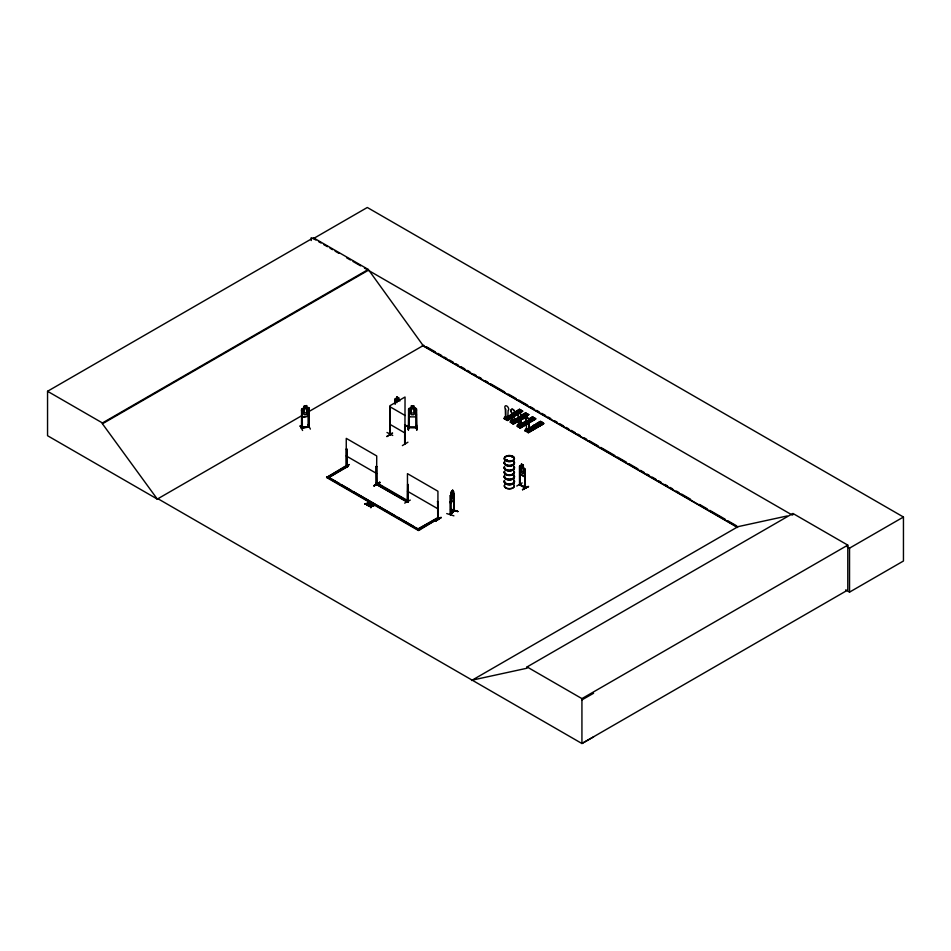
<?xml version="1.0" encoding="UTF-8"?>
<svg xmlns="http://www.w3.org/2000/svg" width="951" height="951" viewBox="0 0 951 951"><rect width="100%" height="100%" fill="white"/><g stroke="black" fill="none" stroke-linecap="round" stroke-linejoin="round"><path stroke-width="1.43" d="M450.631 513.599C449.312 517.499 458.869 504.387 450.619 514.075M450.215 495.78L453.556 491.405L453.889 511.115L454.269 510.021L453.841 510.473M513.849 422.292L514.36 413.97A2.698 1.569 59.5 0 0 514.36 410.868A2.698 1.569 59.5 0 0 511.638 409.322A2.698 1.569 59.5 0 0 511.638 412.437L512.434 421.055M519.733 424.919L518.533 424.978L518.426 416.49A2.698 1.569 59.5 0 1 518.426 413.376L515.49 411.735L518.378 413.376A2.698 1.569 59.5 0 1 521.148 414.921A2.698 1.569 59.5 0 1 521.148 418.024L520.756 426.286L518.592 425.216L519.864 424.8M518.652 424.812L519.21 425.121L518.545 416.419A2.698 1.569 59.5 0 1 518.545 413.305A2.698 1.569 59.5 0 1 521.267 414.85A2.698 1.569 59.5 0 1 521.267 417.965L520.875 426.214L518.806 424.705M526.485 421.008L526.367 421.067A2.698 1.569 59.5 0 1 526.367 417.965A2.698 1.569 59.5 0 1 529.089 419.498A2.698 1.569 59.5 0 1 529.089 422.613L528.685 430.862L529.208 422.541A2.698 1.569 59.5 0 0 529.208 419.427A2.698 1.569 59.5 0 0 526.485 417.893A2.698 1.569 59.5 0 0 526.485 421.008C526.307 427.439 526.331 428.532 527.318 431.397M506.788 417.37C505.742 416.966 504.708 417.774 506.17 417.727C506.919 414.624 504.945 421.959 506.324 416.978M505.552 417.572L505.528 408.906L505.682 417.786M505.35 416.966L505.873 417.893M506.419 417.489L506.621 416.811L506.194 417.679M512.232 420.14L510.675 421.971L513.112 423.35L514.669 421.519L514.895 422.791C508.25 421.186 515.204 419.985 511.519 421.067M512.553 420.675L510.449 422.078L510.449 420.924L512.007 420.009L512.03 420.817M519.175 425.24L519.579 424.301M518.973 425.359L519.733 424.443M527.413 429.483L526.83 429.995L526.295 429.056L526.295 430.981L526.438 428.972L527.579 428.913M527.139 429.638L526.509 429.662L527.805 429.376M453.568 500.119L453.96 497.551M386.986 432.479L392.727 435.463M446.744 513.576L453.9 515.834M386.902 436.628L392.608 433.038L386.926 436.331M515.644 413.958L515.002 413.138L513.992 413.566M521.659 416.907L521.528 417.715M505.98 460.141L507.156 460.26L506.158 460.189M506.824 459.808L507.24 460.641M512.434 457.312L512.197 456.706M512.72 457.003L511.971 457.11L512.446 456.706M512.137 420.711L512.934 420.865L511.59 420.413L511.46 422.41L511.46 420.485C513.445 420.77 511.911 420.853 512.304 421.21M526.676 429.388L527.116 429.828M309.194 426.298L301.419 428.188L302.323 427.605M505.409 408.978A2.698 1.569 59.5 0 1 505.409 405.863A2.698 1.569 59.5 0 1 508.131 407.408A2.698 1.569 59.5 0 1 508.131 410.511L507.739 418.773L505.718 417.287M528.804 430.791L526.783 429.365M525.19 474.953L524.548 476.82L520.138 474.276L519.626 471.755M519.436 425.002L519.496 424.645M367.169 505.124L367.835 502.033C368.108 505.266 361.63 503.638 367.264 503.436M367.169 505.492L368.299 502.294M370.878 507.632L371.461 505.837L373.886 505.528L371.461 506.205L370.878 507.632L370.89 505.884M367.264 503.804L367.835 502.033M371.532 505.908L371.544 504.173L370.961 505.944L368.501 505.896L370.961 505.575L370.415 507.37M366.706 505.231L367.181 503.745L364.792 504.125M371.461 506.205L372.007 504.434M415.587 416.835L416.467 414.695L415.646 416.907L409.429 416.859M299.791 426.131L300.219 425.703L302.584 430.482M522.17 482.918L516.773 486.032M343.406 468.13L348.839 464.682M410.285 500.083L404.662 503.127M346.77 449.347L346.259 449.062L346.972 449.241L346.83 466.977L346.176 466.644L347.032 466.228M346.176 466.644L347.044 466.834L346.972 449.241M376.346 483.346L376.893 483.441M408.181 484.511L408.038 502.259L407.385 501.926L407.658 484.214L408.241 502.14L407.397 501.248L408.038 501.617M408.241 502.14L407.658 501.819M437.615 501.522L437.733 519.115M450.845 513.778L454.293 510.723L453.984 493.034L453.603 510.937M408.419 425.061L408.359 430.018L408.609 408.906L409.453 408.134L415.587 408.252L416.562 408.942L416.99 430.03M519.543 484.867L525.249 488.101L525.19 469.176M520.28 484.332L519.733 484.047L520.09 485.176L520.304 471.827M524.667 487.15C511.198 480.624 528.435 488.517 524.619 487.804L524.869 470.056L525.439 487.982L524.809 487.162M450.857 514.384L450.798 495.067L451.463 491.512L452.628 490.134L453.211 496.505L451.428 500.167L450.798 499.109M389.993 435.285L389.803 405.804L405.043 397.007L404.912 443.641M514.325 413.376L515.418 414.184M520.661 417.858L521.517 416.978M302.359 428.212L302.192 410.475L301.491 410.606L302.275 410.63L302.263 428.057M506.015 460.094L507.394 460.141M302.43 408.514L301.622 409.429L301.503 428.366L309.194 426.94L309.194 408.027L306.674 407.729L306.674 405.566L304.154 406.029L304.237 408.252L301.622 409.429L301.74 415.266M451.63 491.643L452.379 490.835L451.63 492.368M450.667 494.603L451.463 491.512M453.544 491.489L452.664 492.44L452.712 490.157M450.596 496.695L450.631 514.241M450.18 501.522L450.643 503.293L453.544 500.083M408.478 427.011L409.37 427.011M408.478 427.653L416.562 427.807L415.682 427.831M415.658 427.011L416.383 426.987M415.658 427.653L416.383 427.605M390.314 434.084L390.255 416.455M405.138 415.516L389.91 406.719L389.993 434.987M511.662 420.877L512.839 420.675M450.619 514.717L454.293 510.045M515.561 413.899L514.146 414.018M394.974 403.236L395.568 398.374L399.907 400.953M519.626 465.954L519.626 484.891L519.567 465.99L520.221 465.514L525.249 469.188L525.249 475.001M408.561 427.653L409.37 427.653M409.287 427.011L409.37 427.807L408.502 427.831M415.742 427.011L415.825 427.855L415.742 410.059L416.467 410.059M416.443 427.189L408.502 427.189M504.173 418.749L511.983 414.042M519.852 409.917C517.035 407.682 527.567 413.851 519.638 409.524L514.313 412.675M519.638 409.524L520.423 410.226L515.252 413.209L519.151 410.975M505.991 417.727L508.785 419.26L508.785 418.119L507.002 418.904L507.002 419.819L504.565 418.44L506.122 416.609L504.339 417.406L504.339 418.547L507.454 420.568L522.539 411.141L506.443 419.997L507.252 420.318L522.563 411.296L521.968 410.832L514.099 415.48L521.968 410.832M507.002 420.306L507.228 419.034L508.785 418.119M510.235 422.244L518.652 417.881M525.772 413.198L528.613 414.791M518.889 418.274L510.794 422.565M519.187 419.771L512.553 423.528L519.389 420.009M521.148 419.557C525.332 419.462 528.661 413.364 528.494 414.862M518.497 424.396L518.497 426.321L519.377 426.821L519.377 424.895L517.189 426.262M520.268 427.831L519.46 427.51L520.209 427.807L535.579 418.809L532.501 417.227M517.677 426.524L527.33 420.889M535.199 418.737L522.075 426.06M520.019 427.831L520.245 426.547L521.802 425.632L520.019 426.417L520.019 427.332L517.582 425.953L519.139 424.122M518.913 424.003L517.356 424.919L517.356 426.06L520.47 428.081L535.782 419.046L532.655 417.037L528.506 419.486L531.395 421.115L528.506 419.486M526.913 429.531L526.842 428.58L525.297 429.495L525.059 430.791L540.584 421.626L543.473 423.017L540.584 421.388L525.095 430.839L525.689 431.16M527.65 432.099L543.71 423.623L528.387 432.669L525.297 430.648L526.058 431.362L540.964 422.125M541.178 422.078L525.499 431.041M543.485 423.243L542.95 423.076M543.473 423.017L527.995 432.455L528.185 431.124L529.731 430.209L527.96 431.005L527.96 431.92L525.523 430.541L527.068 428.711M511.983 421.245L511.638 412.437M515.49 411.735L517.047 410.82L519.935 412.686L517.047 410.82M518.081 410.214C526.592 413.947 513.956 410.666 519.638 409.299M512.541 414.363L504.922 419.022L504.327 418.559M514.693 412.9L520.197 409.845M512.577 414.505L504.684 419.034L511.495 415.492M514.883 413.007L520.197 409.964M512.708 414.719L505.076 419.26M514.36 413.97L514.241 414.042A2.698 1.569 59.5 0 0 514.241 410.927A2.698 1.569 59.5 0 0 511.519 409.394A2.698 1.569 59.5 0 0 511.519 412.508M506.443 419.997L511.769 416.847M506.514 420.045L511.793 416.99M506.883 420.259L511.995 417.239M514.479 415.706L522.527 410.927M521.6 415.266C530.111 419.011 517.487 415.73 523.157 414.351L526.046 416.217L523.157 414.351M524.191 413.744C532.703 417.477 520.066 414.196 525.748 412.829M514.039 419.962L525.748 413.055L528.637 414.684L521.017 419.332M520.803 416.431L526.521 413.768M513.397 421.091L518.687 418.036M520.993 416.538L525.059 414.267M512.434 422.006L518.818 418.25M525.19 414.481L521.362 416.74L525.261 414.505M518.664 421.079L513.528 424.098L513.338 422.565L514.895 421.65M512.553 423.528L527.9 414.541M521.552 418.309L528.114 414.505M528.637 414.458L521.552 418.856M518.438 420.699L513.112 423.837L510.449 422.078M520.768 419.32L528.649 414.672M512.958 423.777L518.473 420.841M528.506 419.248L530.064 418.333L532.952 420.199L530.064 418.333M531.098 417.727C539.609 421.459 526.973 418.178 532.655 416.811M520.946 423.944L526.272 420.806M529.386 419.617L533.44 417.739L529.6 420.009M517.701 426.547L527.96 420.556L517.748 426.583L517.344 426.072M530.456 419.022L533.238 417.501L532.619 417.156M517.903 426.5L527.353 421.792M530.824 419.225L533.404 417.751M519.686 427.379L534.985 418.345M520.019 427.332L521.576 425.501M521.112 426.987L535.544 418.44M519.9 427.772L535.544 418.666M533.511 425.561C542.022 429.305 529.386 426.024 535.056 424.645L537.945 426.512L535.056 424.645M536.447 423.837C544.959 427.57 532.322 424.289 537.993 422.922L540.881 424.776L537.993 422.922M539.039 422.303C547.55 426.048 534.914 422.767 540.584 421.388M525.618 431.1L541.143 421.935M527.389 432.087L542.926 422.922M527.971 432.432L543.699 423.635L528.364 432.669M343.454 468.213L349.136 464.528L343.454 467.856M376.204 484.023L376.406 466.24L376.786 484.273L376.156 483.976M376.929 466.537L376.204 466.359M380.02 482.68C365.22 489.634 381.613 483.274 379.722 482.193M379.758 482.252L374.064 485.521M374.052 485.878L379.758 482.49M438.138 501.819L437.412 501.629M437.353 518.735L438.126 518.699L437.448 518.64M435.332 521.16C453.009 509.76 423.29 528.875 440.931 517.475M435.249 521.16L440.967 517.772M404.686 426.179L404.65 443.82M158.009 498.764L157.391 499.132L47.55 435.713L47.55 391.277L313.402 237.786L368.287 269.466L423.171 345.593L737.405 527.02M313.402 237.786L313.402 238.606L367.312 207.484L903.45 517.023L903.45 561.007L849.54 592.128L845.689 589.893M47.55 391.277L102.435 422.957L368.287 269.466M593.567 736.882L581.929 743.516L157.937 498.728L157.307 499.085L102.435 423.777L368.287 270.286M157.307 499.085L301.443 415.872M309.134 411.426L423.789 345.237M396.852 396.947L398.719 398.029L396.852 396.947L395.913 402.13M394.915 398.849L395.14 404.389M395.14 399.991L395.652 400.288M438.684 518.925L437.579 518.283L418.535 528.72L437.579 517.724L438.684 518.366L418.535 530.563L326.633 477.497L346.794 465.312L347.9 466.501L328.856 477.497L347.9 465.954M326.633 477.497L346.794 465.859L347.9 466.501M375.907 483.548L377.012 482.906L407.492 500.499L406.374 501.141L375.907 484.107L406.374 501.7L407.492 501.058L396.068 494.461M521.505 464.088L520.566 470.626L521.505 472.897L523.252 473.907L524.191 472.718L524.191 468.677L523.252 467.416L523.312 465.205L521.433 464.124L523.312 465.205L523.371 467.345M519.793 467.131L520.114 485.141M326.633 476.95L418.535 530.004L438.684 518.366M525.38 470.353L524.667 470.174M520.173 484.713L525.166 487.459M528.257 486.365L522.491 489.694L528.518 486.579M522.491 489.694L528.518 486.567M471.553 680.512L738.035 526.652L787.131 515.977M472.171 680.143L527.056 668.208L527.056 666.936L792.908 513.445L847.793 545.125L847.793 590.024L581.929 743.516L581.929 698.616L847.793 545.125M792.908 514.717L792.29 515.085L364.459 268.075M846.996 546.67L849.54 548.145L903.45 517.023M581.929 699.9L593.567 693.267M411.343 408.252L410.024 408.978L410.024 413.019L411.343 414.743L413.816 414.743L415.147 413.019L415.147 408.978L413.816 408.252L413.911 405.97L411.26 406.018L411.343 408.252L408.692 408.978L409.429 416.907M518.794 424.824L519.21 424.907M518.996 425.168L519.555 424.835M521.35 417.62L520.661 417.667M302.454 408.561L308.338 407.468M308.326 409.334L309.111 409.358L308.326 409.334L308.445 427.118L308.421 409.489M302.466 417.168L308.267 416.086M308.017 424.574L310.383 429.079M524.809 486.983L525.249 487.459M524.809 487.625L524.869 470.056M367.835 503.4L370.189 503.757L367.752 504.066M364.792 503.757L370.189 503.757M371.532 505.54L373.886 505.528M368.501 505.896L373.886 505.896M368.501 506.265L370.89 506.253M367.752 503.697L370.189 503.388M302.156 427.415L308.338 426.642L301.408 427.57M301.61 428.366L301.503 427.724M346.735 466.311L346.283 466.061M346.449 466.537L346.449 448.943M411.343 406.041L413.816 406.089M413.816 408.205L415.623 408.181M408.561 410.059L409.287 410.059L409.287 427.807M408.561 410.214L409.287 410.214M415.742 410.214L416.467 410.214M408.478 425.394L408.478 430.066M409.37 427.356L415.658 427.356M535.508 426.238C538.599 425.917 533.701 424.372 535.282 426.191C538.432 426.821 534.093 424.182 535.282 426.369M450.215 501.605L450.56 503.269M450.584 509.154L457.895 511.472L450.584 509.154M457.764 511.614L450.608 509.427M416.574 425.038L416.633 430.007M437.912 519.567L437.935 491.239L407.456 473.646L407.492 501.985M527.579 429.448L526.771 429.472M407.92 442.215L402.392 445.603M521.184 416.621L523.109 417.941L521.184 416.847M527.496 422.066L525.57 420.984L527.496 422.303M506.36 417.382L505.48 416.883L505.35 418.88M519.377 424.895L518.354 424.479L518.354 426.405M526.795 429.745L529.731 431.362L529.731 430.209M511.59 422.327L512.47 422.826L512.47 420.901M404.591 424.633L408.193 426.88L404.615 424.895M313.402 238.606L315.958 240.08M318.514 241.554L321.069 243.028M323.613 244.502L327.441 246.713M329.997 248.187L332.553 249.661M335.109 251.135L338.936 253.346M346.592 257.769L350.42 259.98M352.976 261.454L360.631 265.864M426.357 346.711L435.332 351.894M437.9 353.38L441.751 355.603M444.307 357.077L446.875 358.563M449.443 360.037L453.294 362.26M455.862 363.746L458.418 365.232M460.985 366.706L464.837 368.929M467.405 370.415L469.96 371.889M473.812 374.112L476.38 375.597M478.947 377.071L481.503 378.557M485.355 380.78L487.922 382.254M490.49 383.74L504.601 391.883M508.44 394.106L516.143 398.552M518.699 400.026L527.686 405.209M530.242 406.695L534.093 408.918M536.661 410.392L539.229 411.878M541.797 413.364L545.636 415.575M548.204 417.061L550.772 418.547M554.611 420.758L557.179 422.244M559.747 423.73L563.598 425.953M566.166 427.427L568.722 428.913M571.289 430.387L575.141 432.61M577.709 434.096L580.265 435.57M584.116 437.793L586.684 439.279M589.251 440.753L598.227 445.936M600.794 447.422L614.905 455.565M617.461 457.051L626.447 462.234M629.003 463.708L637.99 468.902M640.546 470.376L644.398 472.599M646.965 474.085L649.533 475.559M652.101 477.045L655.94 479.268M658.508 480.742L661.076 482.228M664.915 484.451L667.483 485.925M670.051 487.411L672.619 488.885M676.47 491.108L679.026 492.594M681.594 494.068L690.569 499.263M699.556 504.446L707.247 508.88M709.815 510.366L725.209 519.246M727.765 520.732L736.752 525.915M422.327 345.475L737.596 527.496M398.6 400.989L396.852 399.979L396.852 402.677M520.256 474.192L524.56 476.689M389.91 424.312L405.138 433.109M346.259 455.957L376.727 473.55M407.456 491.239L437.935 508.833M378.284 484.19L382.1 486.389M384.632 487.863L393.524 492.987M329.022 477.592L339.234 483.488M341.789 484.962L350.717 490.122M353.273 491.596L395.39 515.918M397.946 517.392L413.257 526.236M415.813 527.71L419.641 529.921L327.75 476.855M372.007 504.803L371.544 504.173M527.056 666.936L581.929 698.616M376.893 484.083L377.012 482.906M346.247 466.668L346.259 438.363L376.727 455.957L376.608 484.249M526.795 429.65L526.842 428.58M309.194 408.027L309.218 413.887L308.362 416.193L302.406 417.251L301.645 415.29M408.692 414.695L409.489 416.835M849.54 548.145L849.54 592.128M529.505 430.09L529.505 431.005M521.802 425.632L521.802 426.773M514.669 421.519L514.669 422.434M508.559 417.988L508.559 418.904M450.18 495.744L450.215 514.705M404.948 426.321L404.936 443.939L404.876 426.06M398.719 398.029L398.6 400.276M395.45 400.395L395.45 403.331M390.065 416.348L390.195 435.166M376.406 466.24L376.489 483.845M311.25 237.619L311.25 240.532M306.591 405.649L306.614 407.86L307.874 408.348L307.874 412.389L306.614 414.351L304.261 414.791L303 413.293L303 409.251L304.261 408.3L304.261 406.136M102.435 422.957L102.435 423.777M514.241 471.256A5.052 2.912 0 0 1 509.356 474.918A5.052 2.912 0 0 1 504.482 471.256M514.229 462.495A5.04 2.912 0 0 1 509.356 466.168A5.04 2.912 0 0 1 504.494 462.495M514.229 461.687A5.04 2.912 0 0 1 509.356 465.348A5.04 2.912 0 0 1 504.494 461.687M514.229 467.357A5.04 2.912 0 0 1 509.356 471.018A5.04 2.912 0 0 1 504.494 467.357M513.79 466.347A5.112 2.948 0 0 1 510.021 470.757A5.112 2.948 0 0 1 504.422 467.06M513.79 466.097A5.112 2.948 0 0 1 510.021 470.507A5.112 2.948 0 0 1 504.422 466.81M514.229 466.537A5.04 2.912 0 0 1 509.356 470.21A5.04 2.912 0 0 1 504.494 466.537M513.79 461.497A5.112 2.948 0 0 1 510.021 465.895A5.112 2.948 0 0 1 504.422 462.21M513.79 461.247A5.112 2.948 0 0 1 510.021 465.645A5.112 2.948 0 0 1 504.422 461.96M514.241 471.458A5.052 2.912 0 0 1 509.356 475.131A5.052 2.912 0 0 1 504.482 471.458M514.206 471.862A5.017 2.901 0 0 1 509.356 475.512A5.017 2.901 0 0 1 504.505 471.862M514.206 484.998A5.017 2.901 0 0 1 509.356 488.648A5.017 2.901 0 0 1 504.505 484.998M514.241 471.625A5.052 2.912 0 0 1 509.356 475.298A5.052 2.912 0 0 1 504.482 471.625M514.229 476.332A5.04 2.912 0 0 1 509.356 480.005A5.04 2.912 0 0 1 504.494 476.332M514.229 475.524A5.04 2.912 0 0 1 509.356 479.185A5.04 2.912 0 0 1 504.494 475.524M514.229 481.194A5.04 2.912 0 0 1 509.356 484.855A5.04 2.912 0 0 1 504.494 481.194M513.79 480.184A5.112 2.948 0 0 1 510.021 484.594A5.112 2.948 0 0 1 504.422 480.897M513.79 479.934A5.112 2.948 0 0 1 510.021 484.344A5.112 2.948 0 0 1 504.422 480.647M514.229 480.374A5.04 2.912 0 0 1 509.356 484.047A5.04 2.912 0 0 1 504.494 480.374M513.79 475.334A5.112 2.948 0 0 1 510.021 479.732A5.112 2.948 0 0 1 504.422 476.047M513.79 475.084A5.112 2.948 0 0 1 510.021 479.482A5.112 2.948 0 0 1 504.422 475.797M514.229 485.26A5.04 2.912 0 0 1 509.356 488.921A5.04 2.912 0 0 1 504.494 485.26M452.593 493.141L451.428 494.401L451.428 498.431L452.593 497.171L452.593 493.141M306.198 406.136L304.677 406.422L304.677 407.135L306.198 406.862L306.198 406.136M306.614 408.585L304.261 409.025L304.261 413.055L306.614 412.627L306.614 408.585M413.376 406.446L411.783 406.446L411.783 407.171L413.376 407.171L413.376 406.446M413.816 408.978L411.343 408.978L411.343 413.019L413.816 413.019L413.816 408.978M516.999 414.184L514.111 412.556L516.999 414.184M522.943 465.431L521.814 464.777L522.943 466.145L522.943 465.431M523.252 468.13L521.505 467.119L521.505 471.161L523.252 472.171L523.252 468.13M398.279 398.291L397.161 397.637L398.279 399.004L398.279 398.291M506.835 460.902A5.052 2.912 0 0 0 514.408 458.382A5.052 2.912 0 0 0 506.835 455.862A5.052 2.912 0 0 0 506.835 460.902M506.847 461.283A5.017 2.901 0 0 0 514.372 458.774A5.017 2.901 0 0 0 506.847 456.266A5.017 2.901 0 0 0 506.847 461.283M506.835 461.057A5.052 2.912 0 0 0 514.408 458.537A5.052 2.912 0 0 0 506.835 456.005A5.052 2.912 0 0 0 506.835 461.057"/></g></svg>
